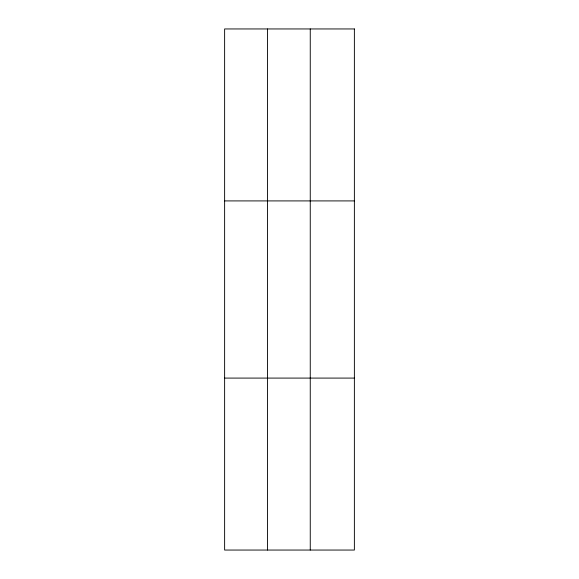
<?xml version="1.0" encoding="UTF-8"?>
<svg xmlns="http://www.w3.org/2000/svg" width="579" height="579" viewBox="0 0 579 579"><rect width="100%" height="100%" fill="white"/><g stroke="black" fill="none" stroke-linecap="round" stroke-linejoin="round"><path stroke-width="0.87" d="M267.44 28.95L267.44 550.05M310.257 28.95L310.257 550.05M224.623 200.913L354.377 200.913M224.623 378.087L354.377 378.087M354.377 28.95L354.377 550.05L224.623 550.05L224.623 28.95L354.377 28.95"/></g></svg>
